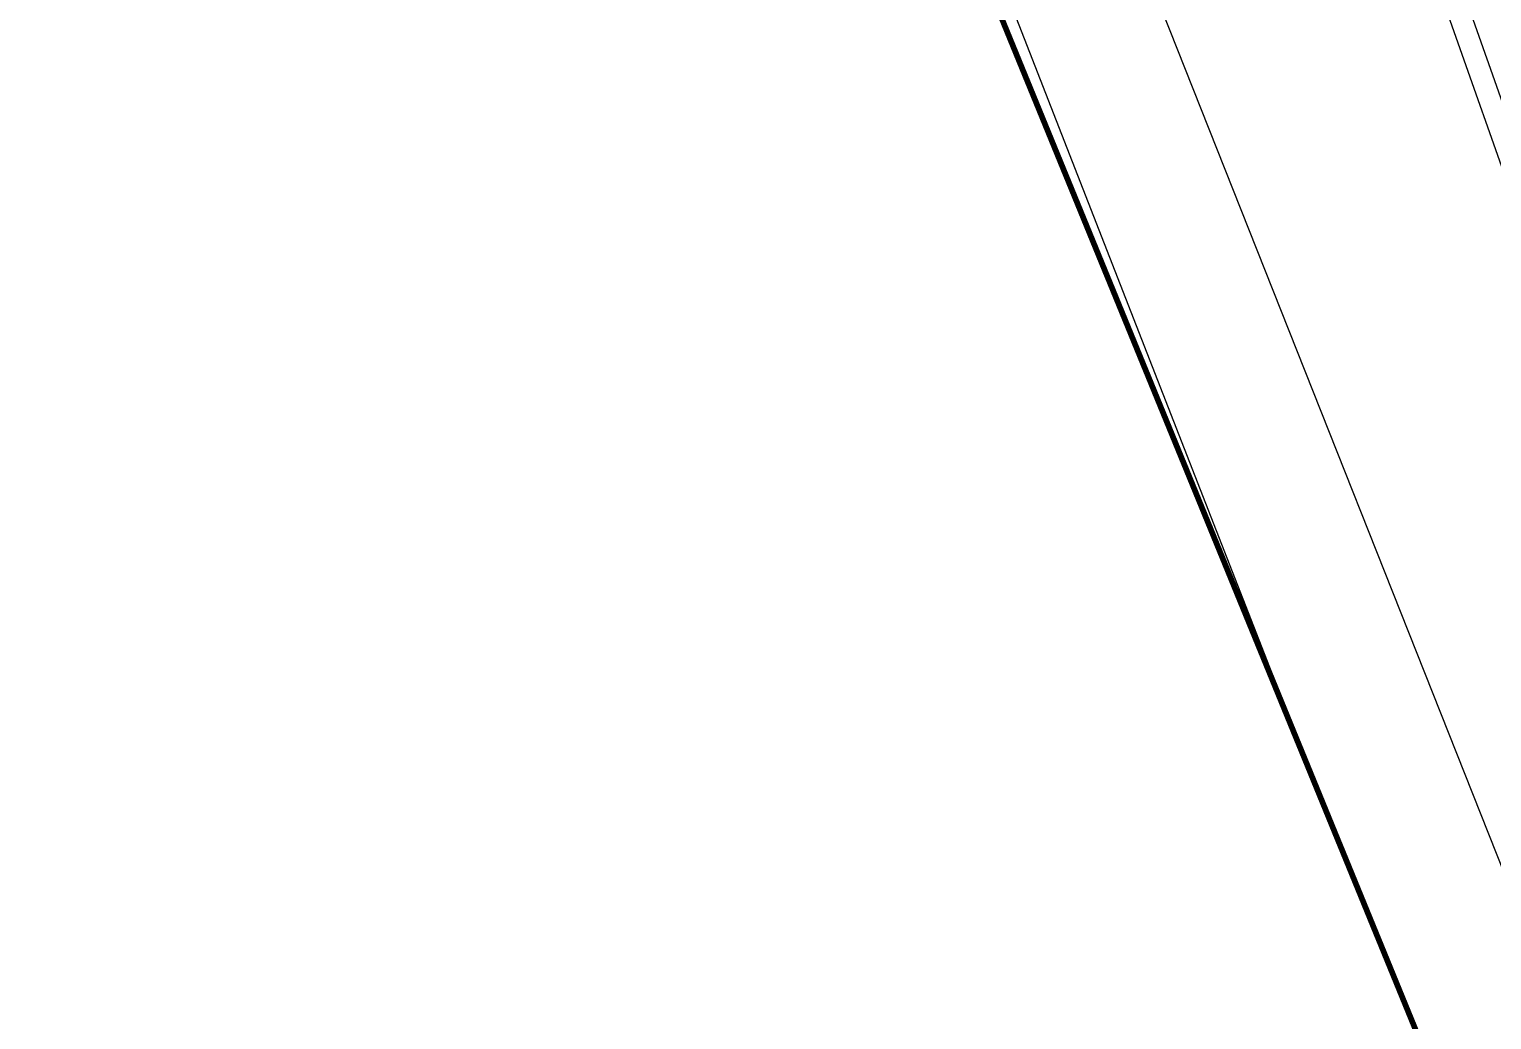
# Model space of a CAD drawing. Header units: metres. Extents: x 245232 to 248406, y 1633796 to 1637634.
# Drawn here: x 245384.3 to 245477.8, y 1636810.2 to 1636873.5 of the extents above; entities that cross this region are included whole.
import ezdxf

# ---------------------------------------------------------------- set-up
doc = ezdxf.new("R2010")
doc.units = ezdxf.units.M
doc.header["$MEASUREMENT"] = 0
doc.layers.add('A_revoir_niveau_0', color=7, linetype='Continuous')
doc.layers.add('limites_sections', color=7, linetype='Continuous')
doc.layers.add('Limites_Communes', color=7, linetype='Continuous', lineweight=211, plot=False)
doc.layers.add('Toponymie', color=7, linetype='Continuous', lineweight=30)
doc.styles.get("Standard").update_dxf_attribs({"font": 'txt.shx'})

msp = doc.modelspace()

# ---------------------------------------------------------------- linework, layer by layer
at = {"layer": 'A_revoir_niveau_0', "color": 7, "linetype": 'Continuous', "lineweight": 13}
msp.add_line((245381.133, 1637044.037), (245466.305, 1636825.748), dxfattribs=at)
at = {"layer": 'A_revoir_niveau_0', "color": 7, "linetype": 'Continuous', "lineweight": 0}
for p, q in [((245465.038, 1636906.978), (245490.165, 1636835.534)), ((245488.823, 1636835.167), (245463.724, 1636906.495))]:
    msp.add_line(p, q, dxfattribs=at)
at = {"layer": 'Limites_Communes', "color": 210, "lineweight": 80, "flags": 128}
msp.add_lwpolyline([(245735.191, 1636182.426), (245737.086, 1636220.967), (245735.256, 1636239.014), (245707.104, 1636298.228), (245667.831, 1636399.146), (245610.425, 1636525.307), (245591.962, 1636563.472), (245540.605, 1636669.631), (245473.018, 1636809.338), (245335.449, 1637145.601), (245779.45, 1637342.685), (245848.75, 1637373.75), (245979.171, 1637415.334), (246366.25, 1637538.75), (246605.272, 1637633.704), (246913.43, 1637003.726), (246928.908, 1636986.263), (246937.063, 1636946.102), (247273.698, 1636757.341)], dxfattribs=at)
at = {"layer": 'limites_sections', "lineweight": 13, "flags": 128}
msp.add_lwpolyline([(245897.722, 1636971.857), (245799.571, 1636923.569), (245677.175, 1636862.609), (245560.123, 1636802.218), (245496.981, 1636773.187), (245385.738, 1637053.755), (245806.576, 1637211.153), (245897.722, 1636971.857)], close=True, dxfattribs=at)

# ---------------------------------------------------------------- texts
at = {"layer": 'toponymie', "color": 7, "linetype": 'Continuous', "lineweight": 53, "insert": (245431.522, 1637004.229), "char_height": 8, "attachment_point": 7, "rotation": 289.37746, "line_spacing_factor": 0.6}
msp.add_mtext('\\fArial|b0|i0|c00|p39;RESEAU ASSAINISSEMENT( PROGEP)', dxfattribs=at)

doc.saveas('drawing.dxf')
